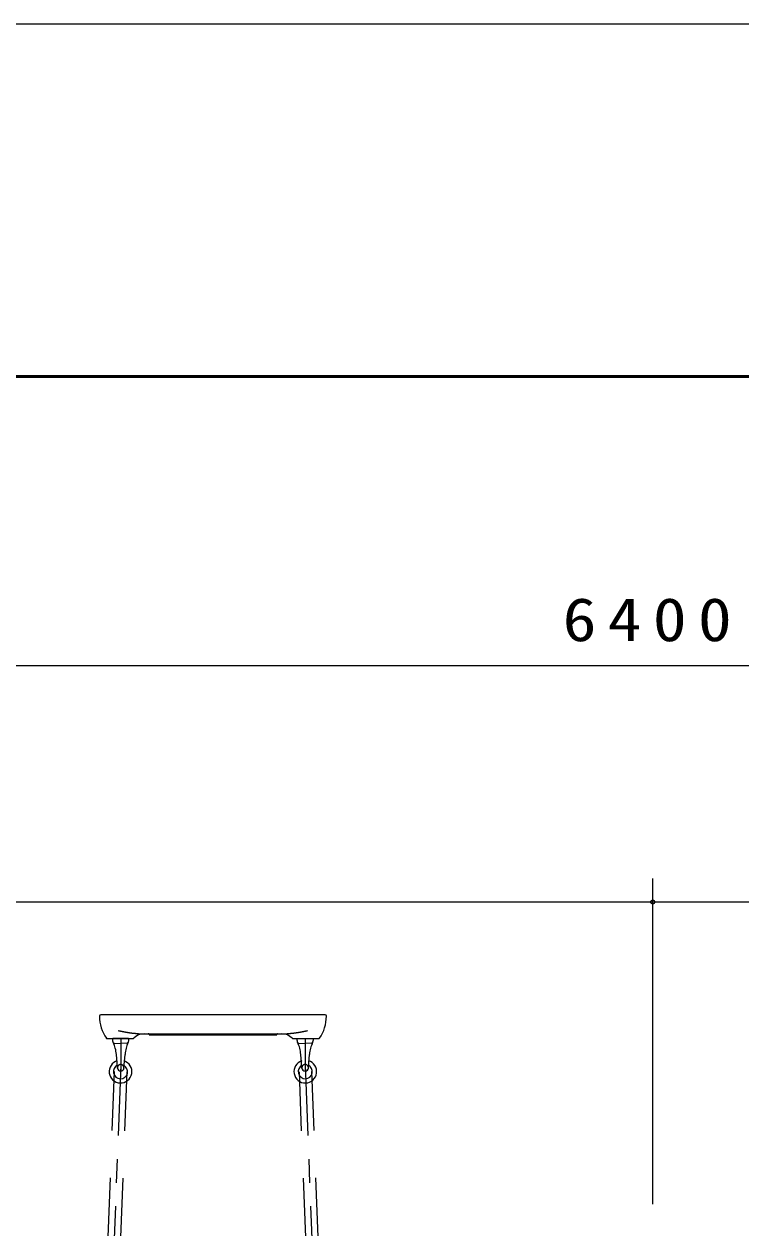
# Model space of a CAD drawing. Units: millimetres on the paper, scale 1:50. Extents: x 197 to 617, y 140 to 437.
# Drawn here: x 277 to 307.3, y 386 to 436.9 of the extents above; entities that cross this region are included whole.
import ezdxf

# ---------------------------------------------------------------- set-up
doc = ezdxf.new("R2010")
doc.units = ezdxf.units.MM
doc.linetypes.add('USER1', pattern=[4.5, 2.5, -2])
doc.linetypes.add('USER2', pattern=[6, 3, -1, 1, -1])
for name, color, linetype, lineweight in [('A3図枠', 140, 'Continuous', 50), ('線', 2, 'Continuous', 25), ('補助', 2, 'Continuous', 13)]:
    doc.layers.add(name, color=color, linetype=linetype, lineweight=lineweight)
doc.styles.add('ＭＳ ゴシック', font='')
doc.styles.get('ＭＳ ゴシック').set_extended_font_data('MS Gothic')

# ---------------------------------------------------------------- blocks, each defined once
blk = doc.blocks.new('dimension_origin')
at = {"color": 0, "linetype": 'Continuous', "lineweight": -2}
blk.add_circle((0, 0), 1.25, dxfattribs=at)

msp = doc.modelspace()

# ---------------------------------------------------------------- linework, layer by layer
at = {"layer": 'A3図枠', "color": 7}
msp.add_line((599.181, 422.007), (214.181, 422.007), dxfattribs=at)
at = {"layer": '線', "color": 131}
for p, q in [((289.721, 395.016), (280.241, 395.016)), ((281.841, 394.216), (288.12, 394.216)), ((282.281, 394.182), (282.276, 394.196)), ((282.291, 394.176), (282.391, 394.176)), ((282.391, 394.176), (287.57, 394.176)), ((287.57, 394.176), (287.671, 394.176)), ((287.685, 394.196), (287.68, 394.182)), ((280.506, 394.016), (281.603, 394.016)), ((281.316, 394.016), (281.355, 394.016)), ((288.358, 394.016), (289.455, 394.016)), ((288.606, 394.016), (288.646, 394.016))]:
    msp.add_line(p, q, dxfattribs=at)
at = {"layer": '線', "color": 7, "lineweight": 13}
for p, q in [((281.407, 394.016), (280.755, 394.016)), ((280.813, 393.816), (281.081, 393.802)), ((281.348, 393.816), (281.081, 393.802)), ((288.555, 394.016), (289.207, 394.016)), ((288.613, 393.816), (288.881, 393.802)), ((289.148, 393.816), (288.881, 393.802))]:
    msp.add_line(p, q, dxfattribs=at)
at = {"layer": '線', "linetype": 'USER2', "lineweight": 13}
for p, q in [((281.081, 394.016), (281.081, 392.636)), ((288.881, 394.016), (288.881, 392.636))]:
    msp.add_line(p, q, dxfattribs=at)
at = {"layer": '線', "color": 7}
for p, q in [((280.941, 392.765), (280.897, 393.346)), ((281.22, 392.765), (281.264, 393.346)), ((288.741, 392.765), (288.697, 393.346)), ((289.02, 392.765), (289.064, 393.346))]:
    msp.add_line(p, q, dxfattribs=at)
at = {"layer": '線', "color": 4, "linetype": 'USER1', "lineweight": 13}
for p, q in [((280.809, 392.626), (279.416, 356.367)), ((281.339, 392.606), (279.945, 356.347)), ((288.623, 392.606), (290.016, 356.347)), ((289.152, 392.626), (290.545, 356.367))]:
    msp.add_line(p, q, dxfattribs=at)
at = {"layer": '線', "color": 1, "linetype": 'USER2', "lineweight": 13}
for p, q in [((281.085, 392.916), (279.681, 356.357)), ((288.876, 392.916), (290.281, 356.357))]:
    msp.add_line(p, q, dxfattribs=at)
at = {"layer": '線', "color": 7}
msp.add_lwpolyline([(196.588, 139.92), (616.697, 139.92), (616.697, 436.915), (196.588, 436.915)], close=True, dxfattribs=at)
at = {"layer": '線', "color": 131}
for centre, radius, start, end in [((280.241, 394.956), 0.06, 90, 180), ((281.781, 394.956), 1.6, 180, 215.2344), ((288.181, 394.956), 1.6, 324.7656, 0), ((289.721, 394.956), 0.06, 0, 90), ((280.506, 394.056), 0.04, 215.2344, 270), ((281.603, 394.056), 0.04, 270, 316.5675), ((282.068, 393.616), 0.6, 90, 136.5675), ((282.248, 394.186), 0.03, 20, 90), ((282.291, 394.186), 0.01, 200, 270), ((287.671, 394.186), 0.01, 270, 340), ((287.713, 394.186), 0.03, 90, 160), ((287.893, 393.616), 0.6, 43.4325, 90), ((288.358, 394.056), 0.04, 223.4325, 270), ((289.455, 394.056), 0.04, 270, 324.7656)]:
    msp.add_arc(centre, radius, start, end, dxfattribs=at)
at = {"layer": '線', "color": 7}
for centre, radius, start, end in [((281.065, 393.992), 0.335, 180, 205.6338), ((279.501, 393.241), 1.4, 4.2913, 25.6338), ((282.66, 393.241), 1.4, 154.3662, 175.7087), ((281.096, 393.992), 0.335, 335.0273, 0), ((288.865, 393.992), 0.335, 180, 204.9727), ((287.301, 393.241), 1.4, 4.2913, 25.6338), ((290.46, 393.241), 1.4, 154.3662, 175.7087), ((288.896, 393.992), 0.335, 334.3662, 0), ((281.074, 392.616), 0.48, 106.4043, 267.8627), ((281.074, 392.616), 0.48, 267.8627, 71.9574), ((288.887, 392.616), 0.48, 108.0426, 272.1373), ((288.887, 392.616), 0.48, 272.1373, 73.5957), ((281.074, 392.616), 0.3, 113.795, 267.8627), ((281.081, 392.776), 0.14, 184.2913, 355.7087), ((281.074, 392.616), 0.3, 267.8627, 63.472), ((288.887, 392.616), 0.3, 116.528, 272.1373), ((288.881, 392.776), 0.14, 184.2913, 355.7087), ((288.887, 392.616), 0.3, 272.1373, 66.205)]:
    msp.add_arc(centre, radius, start, end, dxfattribs=at)
at = {"layer": '線', "color": 7, "lineweight": 13}
for centre, radius, start, end in [((280.755, 393.992), 0.024, 90, 180), ((280.816, 393.876), 0.06, 204.9727, 270), ((281.345, 393.876), 0.06, 270, 335.0273), ((281.407, 393.992), 0.024, 0, 90), ((288.555, 393.992), 0.024, 90, 180), ((288.616, 393.876), 0.06, 204.9727, 270), ((289.145, 393.876), 0.06, 270, 335.0273), ((289.207, 393.992), 0.024, 0, 90)]:
    msp.add_arc(centre, radius, start, end, dxfattribs=at)
at = {"layer": '線', "color": 7, "linetype": 'USER1', "lineweight": 13}
for centre in [(281.081, 392.776), (288.881, 392.776)]:
    msp.add_arc(centre, 0.14, 355.7087, 184.2913, dxfattribs=at)
at = {"layer": '線', "color": 131, "lineweight": 13}
for points, knots in [([(281.633, 394.228), (281.629, 394.228), (281.626, 394.228), (281.623, 394.229), (281.619, 394.229), (281.616, 394.229), (281.613, 394.23), (281.61, 394.23), (281.606, 394.23), (281.603, 394.231), (281.6, 394.231), (281.596, 394.232), (281.593, 394.232), (281.59, 394.232), (281.586, 394.233), (281.583, 394.233), (281.58, 394.233), (281.577, 394.234), (281.573, 394.234), (281.57, 394.235), (281.567, 394.235), (281.563, 394.235), (281.56, 394.236), (281.557, 394.236), (281.554, 394.237), (281.55, 394.237), (281.547, 394.238), (281.544, 394.238), (281.54, 394.238), (281.537, 394.239), (281.534, 394.239), (281.531, 394.24), (281.527, 394.24), (281.524, 394.241), (281.521, 394.241), (281.517, 394.241), (281.514, 394.242), (281.511, 394.242), (281.508, 394.243), (281.504, 394.243), (281.501, 394.244), (281.498, 394.244), (281.495, 394.245), (281.491, 394.245), (281.488, 394.245), (281.485, 394.246), (281.481, 394.246), (281.478, 394.247), (281.475, 394.247), (281.472, 394.248), (281.468, 394.248), (281.465, 394.249), (281.462, 394.249), (281.458, 394.25), (281.455, 394.25), (281.452, 394.251), (281.449, 394.251), (281.445, 394.252), (281.442, 394.252), (281.439, 394.253), (281.436, 394.253), (281.432, 394.254), (281.429, 394.254), (281.426, 394.255), (281.422, 394.255), (281.419, 394.256), (281.416, 394.256), (281.413, 394.257), (281.409, 394.257), (281.406, 394.258), (281.403, 394.258), (281.4, 394.259), (281.396, 394.259), (281.393, 394.26), (281.39, 394.26), (281.387, 394.261), (281.383, 394.262), (281.38, 394.262), (281.377, 394.263), (281.373, 394.263), (281.37, 394.264), (281.367, 394.264), (281.364, 394.265), (281.36, 394.265), (281.357, 394.266), (281.354, 394.266), (281.351, 394.267), (281.347, 394.268), (281.344, 394.268), (281.341, 394.269), (281.338, 394.269), (281.334, 394.27), (281.331, 394.27), (281.328, 394.271), (281.324, 394.272), (281.321, 394.272), (281.318, 394.273), (281.315, 394.273), (281.311, 394.274), (281.308, 394.274), (281.305, 394.275), (281.302, 394.276), (281.298, 394.276), (281.295, 394.277), (281.292, 394.277), (281.289, 394.278), (281.285, 394.279), (281.282, 394.279), (281.279, 394.28), (281.276, 394.28), (281.272, 394.281), (281.269, 394.281), (281.266, 394.282), (281.263, 394.283), (281.259, 394.283), (281.256, 394.284), (281.253, 394.284), (281.25, 394.285), (281.246, 394.286), (281.243, 394.286), (281.24, 394.287), (281.237, 394.288), (281.233, 394.288), (281.23, 394.289), (281.227, 394.289), (281.224, 394.29), (281.22, 394.291), (281.217, 394.291), (281.214, 394.292), (281.211, 394.293), (281.207, 394.293), (281.204, 394.294), (281.201, 394.294), (281.197, 394.295), (281.194, 394.296), (281.191, 394.296), (281.188, 394.297), (281.185, 394.298), (281.181, 394.298), (281.178, 394.299), (281.175, 394.299), (281.172, 394.3), (281.168, 394.301), (281.165, 394.301), (281.162, 394.302), (281.159, 394.303), (281.155, 394.303), (281.152, 394.304), (281.149, 394.305), (281.146, 394.305), (281.142, 394.306), (281.139, 394.307), (281.136, 394.307), (281.133, 394.308), (281.129, 394.309), (281.126, 394.309), (281.123, 394.31), (281.12, 394.311), (281.116, 394.311), (281.113, 394.312), (281.11, 394.313), (281.107, 394.313), (281.103, 394.314), (281.1, 394.315), (281.097, 394.315), (281.094, 394.316), (281.09, 394.317), (281.087, 394.317), (281.084, 394.318), (281.081, 394.319), (281.077, 394.319), (281.074, 394.32), (281.071, 394.321), (281.068, 394.321), (281.064, 394.322), (281.061, 394.323), (281.058, 394.323), (281.055, 394.324), (281.052, 394.325), (281.048, 394.325), (281.045, 394.326), (281.042, 394.327), (281.039, 394.328), (281.035, 394.328), (281.032, 394.329), (281.029, 394.33), (281.026, 394.33), (281.022, 394.331), (281.019, 394.332), (281.016, 394.332), (281.013, 394.333), (281.009, 394.334), (281.006, 394.334), (281.003, 394.335), (281, 394.336), (280.996, 394.337), (280.993, 394.337), (280.99, 394.338), (280.987, 394.339)], [0, 0, 0, 0, 1, 1, 1, 2, 2, 2, 3, 3, 3, 4, 4, 4, 5, 5, 5, 6, 6, 6, 7, 7, 7, 8, 8, 8, 9, 9, 9, 10, 10, 10, 11, 11, 11, 12, 12, 12, 13, 13, 13, 14, 14, 14, 15, 15, 15, 16, 16, 16, 17, 17, 17, 18, 18, 18, 19, 19, 19, 20, 20, 20, 21, 21, 21, 22, 22, 22, 23, 23, 23, 24, 24, 24, 25, 25, 25, 26, 26, 26, 27, 27, 27, 28, 28, 28, 29, 29, 29, 30, 30, 30, 31, 31, 31, 32, 32, 32, 33, 33, 33, 34, 34, 34, 35, 35, 35, 36, 36, 36, 37, 37, 37, 38, 38, 38, 39, 39, 39, 40, 40, 40, 41, 41, 41, 42, 42, 42, 43, 43, 43, 44, 44, 44, 45, 45, 45, 46, 46, 46, 47, 47, 47, 48, 48, 48, 49, 49, 49, 50, 50, 50, 51, 51, 51, 52, 52, 52, 53, 53, 53, 54, 54, 54, 55, 55, 55, 56, 56, 56, 57, 57, 57, 58, 58, 58, 59, 59, 59, 60, 60, 60, 61, 61, 61, 62, 62, 62, 63, 63, 63, 64, 64, 64, 65, 65, 65, 66, 66, 66, 66]), ([(281.841, 394.216), (281.839, 394.216), (281.836, 394.216), (281.834, 394.216), (281.832, 394.216), (281.829, 394.216), (281.827, 394.216), (281.825, 394.216), (281.822, 394.216), (281.82, 394.216), (281.818, 394.216), (281.815, 394.216), (281.813, 394.216), (281.811, 394.216), (281.808, 394.216), (281.806, 394.216), (281.804, 394.216), (281.801, 394.216), (281.799, 394.216), (281.797, 394.216), (281.795, 394.217), (281.792, 394.217), (281.79, 394.217), (281.788, 394.217), (281.785, 394.217), (281.783, 394.217), (281.781, 394.217), (281.778, 394.217), (281.776, 394.217), (281.774, 394.217), (281.771, 394.217), (281.769, 394.217), (281.767, 394.218), (281.764, 394.218), (281.762, 394.218), (281.76, 394.218), (281.757, 394.218), (281.755, 394.218), (281.753, 394.218), (281.75, 394.218), (281.748, 394.218), (281.746, 394.219), (281.744, 394.219), (281.741, 394.219), (281.739, 394.219), (281.737, 394.219), (281.734, 394.219), (281.732, 394.219), (281.73, 394.22), (281.727, 394.22), (281.725, 394.22), (281.723, 394.22), (281.72, 394.22), (281.718, 394.22), (281.716, 394.221), (281.713, 394.221), (281.711, 394.221), (281.709, 394.221), (281.706, 394.221), (281.704, 394.221), (281.702, 394.222), (281.7, 394.222), (281.697, 394.222), (281.695, 394.222), (281.693, 394.222), (281.69, 394.222), (281.688, 394.223), (281.686, 394.223), (281.683, 394.223), (281.681, 394.223), (281.679, 394.223), (281.676, 394.224), (281.674, 394.224), (281.672, 394.224), (281.669, 394.224), (281.667, 394.224), (281.665, 394.225), (281.663, 394.225), (281.66, 394.225), (281.658, 394.225), (281.656, 394.225), (281.653, 394.226), (281.651, 394.226), (281.649, 394.226), (281.646, 394.226), (281.644, 394.227), (281.642, 394.227), (281.639, 394.227), (281.637, 394.227), (281.635, 394.227), (281.633, 394.228)], [0, 0, 0, 0, 1, 1, 1, 2, 2, 2, 3, 3, 3, 4, 4, 4, 5, 5, 5, 6, 6, 6, 7, 7, 7, 8, 8, 8, 9, 9, 9, 10, 10, 10, 11, 11, 11, 12, 12, 12, 13, 13, 13, 14, 14, 14, 15, 15, 15, 16, 16, 16, 17, 17, 17, 18, 18, 18, 19, 19, 19, 20, 20, 20, 21, 21, 21, 22, 22, 22, 23, 23, 23, 24, 24, 24, 25, 25, 25, 26, 26, 26, 27, 27, 27, 28, 28, 28, 29, 29, 29, 30, 30, 30, 30]), ([(288.329, 394.228), (288.326, 394.227), (288.324, 394.227), (288.322, 394.227), (288.319, 394.227), (288.317, 394.227), (288.315, 394.226), (288.313, 394.226), (288.31, 394.226), (288.308, 394.226), (288.306, 394.225), (288.303, 394.225), (288.301, 394.225), (288.299, 394.225), (288.296, 394.225), (288.294, 394.224), (288.292, 394.224), (288.289, 394.224), (288.287, 394.224), (288.285, 394.224), (288.283, 394.223), (288.28, 394.223), (288.278, 394.223), (288.276, 394.223), (288.273, 394.223), (288.271, 394.222), (288.269, 394.222), (288.266, 394.222), (288.264, 394.222), (288.262, 394.222), (288.259, 394.222), (288.257, 394.221), (288.255, 394.221), (288.252, 394.221), (288.25, 394.221), (288.248, 394.221), (288.246, 394.221), (288.243, 394.22), (288.241, 394.22), (288.239, 394.22), (288.236, 394.22), (288.234, 394.22), (288.232, 394.22), (288.229, 394.219), (288.227, 394.219), (288.225, 394.219), (288.222, 394.219), (288.22, 394.219), (288.218, 394.219), (288.215, 394.219), (288.213, 394.218), (288.211, 394.218), (288.208, 394.218), (288.206, 394.218), (288.204, 394.218), (288.202, 394.218), (288.199, 394.218), (288.197, 394.218), (288.195, 394.218), (288.192, 394.217), (288.19, 394.217), (288.188, 394.217), (288.185, 394.217), (288.183, 394.217), (288.181, 394.217), (288.178, 394.217), (288.176, 394.217), (288.174, 394.217), (288.171, 394.217), (288.169, 394.217), (288.167, 394.217), (288.164, 394.216), (288.162, 394.216), (288.16, 394.216), (288.157, 394.216), (288.155, 394.216), (288.153, 394.216), (288.151, 394.216), (288.148, 394.216), (288.146, 394.216), (288.144, 394.216), (288.141, 394.216), (288.139, 394.216), (288.137, 394.216), (288.134, 394.216), (288.132, 394.216), (288.13, 394.216), (288.127, 394.216), (288.125, 394.216), (288.123, 394.216), (288.12, 394.216)], [0, 0, 0, 0, 1, 1, 1, 2, 2, 2, 3, 3, 3, 4, 4, 4, 5, 5, 5, 6, 6, 6, 7, 7, 7, 8, 8, 8, 9, 9, 9, 10, 10, 10, 11, 11, 11, 12, 12, 12, 13, 13, 13, 14, 14, 14, 15, 15, 15, 16, 16, 16, 17, 17, 17, 18, 18, 18, 19, 19, 19, 20, 20, 20, 21, 21, 21, 22, 22, 22, 23, 23, 23, 24, 24, 24, 25, 25, 25, 26, 26, 26, 27, 27, 27, 28, 28, 28, 29, 29, 29, 30, 30, 30, 30]), ([(288.974, 394.339), (288.971, 394.338), (288.968, 394.337), (288.965, 394.337), (288.962, 394.336), (288.958, 394.335), (288.955, 394.334), (288.952, 394.334), (288.949, 394.333), (288.945, 394.332), (288.942, 394.332), (288.939, 394.331), (288.936, 394.33), (288.932, 394.33), (288.929, 394.329), (288.926, 394.328), (288.923, 394.328), (288.919, 394.327), (288.916, 394.326), (288.913, 394.325), (288.91, 394.325), (288.907, 394.324), (288.903, 394.323), (288.9, 394.323), (288.897, 394.322), (288.894, 394.321), (288.89, 394.321), (288.887, 394.32), (288.884, 394.319), (288.881, 394.319), (288.877, 394.318), (288.874, 394.317), (288.871, 394.317), (288.868, 394.316), (288.864, 394.315), (288.861, 394.315), (288.858, 394.314), (288.855, 394.313), (288.851, 394.313), (288.848, 394.312), (288.845, 394.311), (288.842, 394.311), (288.838, 394.31), (288.835, 394.309), (288.832, 394.309), (288.829, 394.308), (288.825, 394.307), (288.822, 394.307), (288.819, 394.306), (288.816, 394.305), (288.812, 394.305), (288.809, 394.304), (288.806, 394.303), (288.803, 394.303), (288.799, 394.302), (288.796, 394.301), (288.793, 394.301), (288.79, 394.3), (288.787, 394.299), (288.783, 394.299), (288.78, 394.298), (288.777, 394.298), (288.774, 394.297), (288.77, 394.296), (288.767, 394.296), (288.764, 394.295), (288.76, 394.294), (288.757, 394.294), (288.754, 394.293), (288.751, 394.293), (288.748, 394.292), (288.744, 394.291), (288.741, 394.291), (288.738, 394.29), (288.734, 394.289), (288.731, 394.289), (288.728, 394.288), (288.725, 394.288), (288.721, 394.287), (288.718, 394.286), (288.715, 394.286), (288.712, 394.285), (288.708, 394.284), (288.705, 394.284), (288.702, 394.283), (288.699, 394.283), (288.695, 394.282), (288.692, 394.281), (288.689, 394.281), (288.686, 394.28), (288.682, 394.28), (288.679, 394.279), (288.676, 394.279), (288.673, 394.278), (288.669, 394.277), (288.666, 394.277), (288.663, 394.276), (288.66, 394.276), (288.656, 394.275), (288.653, 394.274), (288.65, 394.274), (288.647, 394.273), (288.643, 394.273), (288.64, 394.272), (288.637, 394.272), (288.634, 394.271), (288.63, 394.27), (288.627, 394.27), (288.624, 394.269), (288.62, 394.269), (288.617, 394.268), (288.614, 394.268), (288.611, 394.267), (288.607, 394.266), (288.604, 394.266), (288.601, 394.265), (288.598, 394.265), (288.594, 394.264), (288.591, 394.264), (288.588, 394.263), (288.585, 394.263), (288.581, 394.262), (288.578, 394.262), (288.575, 394.261), (288.571, 394.26), (288.568, 394.26), (288.565, 394.259), (288.562, 394.259), (288.558, 394.258), (288.555, 394.258), (288.552, 394.257), (288.549, 394.257), (288.545, 394.256), (288.542, 394.256), (288.539, 394.255), (288.536, 394.255), (288.532, 394.254), (288.529, 394.254), (288.526, 394.253), (288.522, 394.253), (288.519, 394.252), (288.516, 394.252), (288.513, 394.251), (288.509, 394.251), (288.506, 394.25), (288.503, 394.25), (288.5, 394.249), (288.496, 394.249), (288.493, 394.248), (288.49, 394.248), (288.486, 394.247), (288.483, 394.247), (288.48, 394.246), (288.477, 394.246), (288.473, 394.245), (288.47, 394.245), (288.467, 394.245), (288.463, 394.244), (288.46, 394.244), (288.457, 394.243), (288.454, 394.243), (288.45, 394.242), (288.447, 394.242), (288.444, 394.241), (288.441, 394.241), (288.437, 394.241), (288.434, 394.24), (288.431, 394.24), (288.427, 394.239), (288.424, 394.239), (288.421, 394.238), (288.418, 394.238), (288.414, 394.238), (288.411, 394.237), (288.408, 394.237), (288.404, 394.236), (288.401, 394.236), (288.398, 394.235), (288.395, 394.235), (288.391, 394.235), (288.388, 394.234), (288.385, 394.234), (288.381, 394.233), (288.378, 394.233), (288.375, 394.233), (288.372, 394.232), (288.368, 394.232), (288.365, 394.232), (288.362, 394.231), (288.358, 394.231), (288.355, 394.231), (288.352, 394.23), (288.348, 394.23), (288.345, 394.229), (288.342, 394.229), (288.339, 394.229), (288.335, 394.228), (288.332, 394.228), (288.329, 394.228)], [0, 0, 0, 0, 1, 1, 1, 2, 2, 2, 3, 3, 3, 4, 4, 4, 5, 5, 5, 6, 6, 6, 7, 7, 7, 8, 8, 8, 9, 9, 9, 10, 10, 10, 11, 11, 11, 12, 12, 12, 13, 13, 13, 14, 14, 14, 15, 15, 15, 16, 16, 16, 17, 17, 17, 18, 18, 18, 19, 19, 19, 20, 20, 20, 21, 21, 21, 22, 22, 22, 23, 23, 23, 24, 24, 24, 25, 25, 25, 26, 26, 26, 27, 27, 27, 28, 28, 28, 29, 29, 29, 30, 30, 30, 31, 31, 31, 32, 32, 32, 33, 33, 33, 34, 34, 34, 35, 35, 35, 36, 36, 36, 37, 37, 37, 38, 38, 38, 39, 39, 39, 40, 40, 40, 41, 41, 41, 42, 42, 42, 43, 43, 43, 44, 44, 44, 45, 45, 45, 46, 46, 46, 47, 47, 47, 48, 48, 48, 49, 49, 49, 50, 50, 50, 51, 51, 51, 52, 52, 52, 53, 53, 53, 54, 54, 54, 55, 55, 55, 56, 56, 56, 57, 57, 57, 58, 58, 58, 59, 59, 59, 60, 60, 60, 61, 61, 61, 62, 62, 62, 63, 63, 63, 64, 64, 64, 65, 65, 65, 66, 66, 66, 66])]:
    msp.add_open_spline(points, degree=3, knots=knots, dxfattribs=at)
at = {"layer": '補助'}
for p, q in [((239.581, 409.79), (367.581, 409.79)), ((303.581, 387.007), (303.581, 400.79)), ((303.581, 387.007), (303.581, 400.79)), ((239.581, 399.79), (303.581, 399.79)), ((303.581, 399.79), (367.581, 399.79))]:
    msp.add_line(p, q, dxfattribs=at)

# ---------------------------------------------------------------- block references
at = {"layer": '補助', "xscale": 0.0667, "yscale": 0.0667}
msp.add_blockref('dimension_origin', (303.581, 399.79), dxfattribs=at)
at = {"layer": '補助', "xscale": 0.0667, "yscale": 0.0667, "rotation": 180}
msp.add_blockref('dimension_origin', (303.581, 399.79), dxfattribs=at)

# ---------------------------------------------------------------- texts
at = {"layer": '補助', "insert": (303.581, 410.79), "char_height": 1.833, "attachment_point": 8, "style": 'ＭＳ ゴシック'}
msp.add_mtext('\\T1.33;\\W1.15;6400', dxfattribs=at)

doc.saveas('drawing.dxf')
